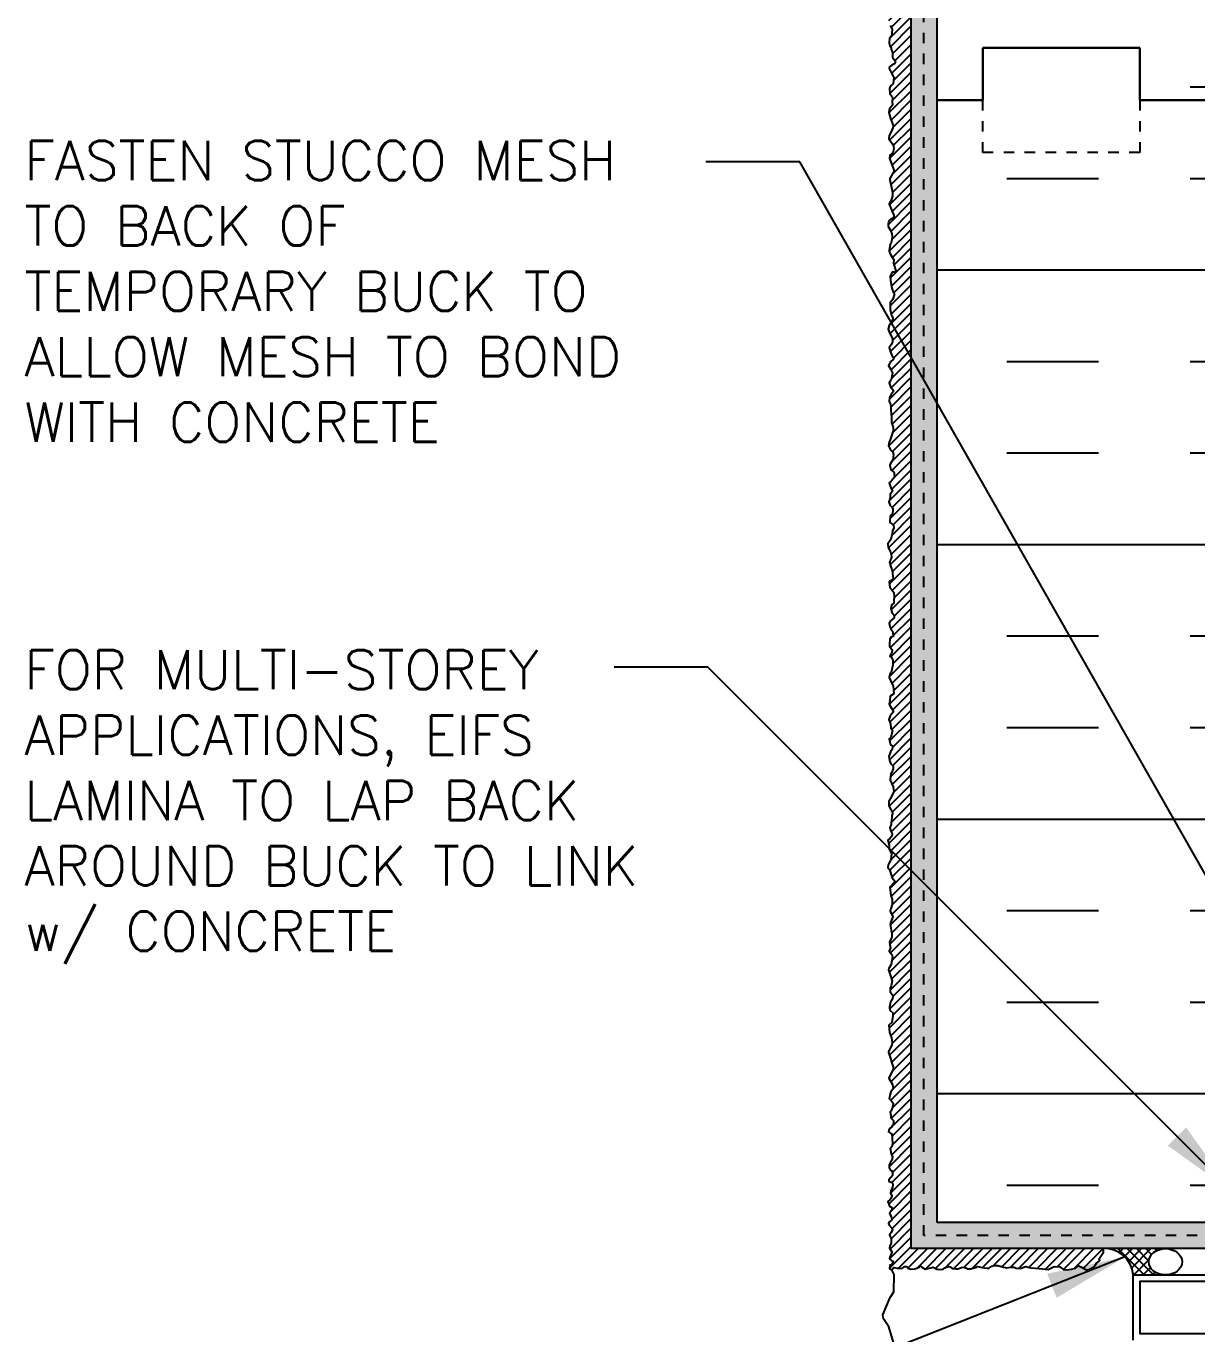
# Model space of a CAD drawing. Header units: inches. Extents: x 2794 to 3003, y 375 to 415.
# Drawn here: x 2793.93 to 2805.12, y 393.24 to 405.74 of the extents above; entities that cross this region are included whole.
import ezdxf

# ---------------------------------------------------------------- set-up
doc = ezdxf.new("R2010")
doc.units = ezdxf.units.IN
doc.header["$LTSCALE"] = 0.5
doc.header["$MEASUREMENT"] = 0
doc.linetypes.add('DASHED2', pattern=[0.375, 0.25, -0.125])
for name, color, linetype in [('HATCH', 12, 'CONTINUOUS'), ('LINE18', 9, 'CONTINUOUS'), ('line25', 2, 'CONTINUOUS'), ('LINE50', 5, 'CONTINUOUS'), ('LINE9', 9, 'CONTINUOUS'), ('TEXT', 4, 'CONTINUOUS')]:
    doc.layers.add(name, color=color, linetype=linetype)
doc.styles.add('DIM', font='romans.shx', dxfattribs={"width": 0.7})
doc.styles.get("Standard").update_dxf_attribs({"font": 'romans.shx'})
doc.dimstyles.new('ext_12', dxfattribs={"dimscale": 12, "dimtxt": 0.09375, "dimasz": 0.09375, "dimexe": 0.09375, "dimexo": 0.0625, "dimgap": 0.0625, "dimtad": 1, "dimdec": 1, "dimzin": 3, "dimdsep": 46, "dimlunit": 4, "dimtxsty": 'DIM', "dimcen": 0.09, "dimdle": 0.09375, "dimclrt": 4, "dimadec": 0, "dimazin": 0, "dimtfac": 1, "dimtdec": 1, "dimtmove": 2, "dimatfit": 3, "dimfxl": 1, "dimfrac": 2, "dimtolj": 1, "dimtzin": 0, "dimarcsym": 0})
pattern_1 = [(0, (-0.1923739032677076, -16.58965065482789), (0, 2.625), []), (0, (-0.1923739032677076, -15.71465065482789), (0, 2.625), [0.875, -0.875]), (0, (-0.1923739032677076, -14.83965065482789), (0, 2.625), [0.875, -0.875])]

msp = doc.modelspace()

# ---------------------------------------------------------------- hatches: boundary and pattern name
at = {"layer": 'HATCH'}
h = msp.add_hatch(dxfattribs=at)
h.set_pattern_fill('ANSI31', color=256, scale=0.5)
h.set_pattern_definition([(45, (0, 0), (-0.04419417382415922, 0.04419417382415922), [])])
h.paths.add_polyline_path([(2804.228225861403, 394.0543712065837), (2802.390659898564, 394.0543712065837), (2802.390659898564, 414.0341859822699), (2802.203159898564, 414.0341859822699), (2802.171846123371, 413.9939763975816), (2802.17749443653, 413.9356096516893), (2802.211384689183, 413.8988949606884), (2802.220798606731, 413.8744186360286), (2802.219857252346, 413.8292313397168), (2802.203853480406, 413.8009894580321), (2802.190673958468, 413.7727473723399), (2802.185025645308, 413.7633334797782), (2802.216091647957, 413.7350913940847), (2802.217033002341, 413.7181461834704), (2802.200088062866, 413.7002596856029), (2802.191615499702, 413.6748418696806), (2802.205736376025, 413.6371858914283), (2802.188761166717, 413.6017760277516), (2802.185936916712, 413.5292883410154), (2802.214178669356, 413.4737458648934), (2802.216061564977, 413.3739573797167), (2802.206647647428, 413.3475982765434), (2802.179347249169, 413.326887508905), (2802.180288603554, 413.2478097913682), (2802.208530356197, 413.2129780828846), (2802.21224607142, 413.1475508665719), (2802.139758794191, 413.0637663047581), (2802.138817439806, 413.0251690392525), (2802.193418236324, 412.9423259686989), (2802.220718634584, 412.8378304352379), (2802.19059398632, 412.7578116344561), (2802.184945673161, 412.726745482997), (2802.19247688194, 412.670261515617), (2802.242370719684, 412.6316640461044), (2802.21879351068, 412.5661911322734), (2802.193376008041, 412.5407733163514), (2802.181137840488, 412.5040588293579), (2802.209379593133, 412.3910908945978), (2802.230090323848, 412.3694386356998), (2802.234797282623, 412.3176617166037), (2802.183961903634, 412.2818885168609), (2802.150672190239, 412.2575613073026), (2802.201847636955, 412.1893047348875), (2802.232913639599, 412.1412933728246), (2802.223499722051, 412.0998716335394), (2802.210320200115, 412.0829266269334), (2802.198067895826, 412.0550805946299), (2802.199964741331, 412.0019661308824), (2802.212202908883, 411.9831381417554), (2802.213144263268, 411.9614860868652), (2802.175285104387, 411.925992838943), (2802.164191779908, 411.8899396873821), (2802.189609469399, 411.8485181521086), (2802.212202908883, 411.8165105093874), (2802.222558180815, 411.7863856451822), (2802.196199136941, 411.7449641099051), (2802.160051325718, 411.7252467470771), (2802.184900642116, 411.703950792181), (2802.202787122827, 411.6597049871345), (2802.206552727217, 411.6276973444186), (2802.206552727217, 411.5994552587216), (2802.171382093893, 411.517023778819), (2802.195256100903, 411.4742491616249), (2802.216907999145, 411.432827626338), (2802.229146166701, 411.4074098104319), (2802.228204812317, 411.375402371721), (2802.215025290377, 411.3452775075013), (2802.201845768443, 411.317035421819), (2802.190549142124, 411.2972661454417), (2802.184922129959, 411.2628212338033), (2802.23199190455, 411.2157511589826), (2802.23575750894, 411.1884505645493), (2802.223519341387, 411.1329080884398), (2802.20657421506, 411.0641859587288), (2802.202808610669, 411.0500650178743), (2802.175642819256, 411.009316015728), (2802.183980775574, 410.9342728133434), (2802.170801253637, 410.9135620457045), (2802.207515569445, 410.8674334621435), (2802.211281173833, 410.8231876570939), (2802.205632860675, 410.7554068146367), (2802.17264204077, 410.723515415911), (2802.187746379964, 410.6819776366421), (2802.200925901901, 410.6085486626539), (2802.224459014114, 410.5798061483461), (2802.210338137792, 410.5148495756579), (2802.199982679006, 410.4960215865239), (2802.190568761461, 410.4800178671766), (2802.184920448302, 410.4141198032306), (2802.204689637783, 410.3679912196707), (2802.222576118494, 410.3406906252353), (2802.228224618503, 410.301151868469), (2802.216927805336, 410.2559647761685), (2802.168023948826, 410.2249522599373), (2802.166400730192, 410.1603057960823), (2802.166400730193, 410.1297761196851), (2802.204742890263, 410.0958578122993), (2802.211269402233, 410.0550678819871), (2802.216979936711, 410.0118306864318), (2802.198216565147, 409.9767513137298), (2802.190058658747, 409.963698552348), (2802.180013106157, 409.9313293786165), (2802.203871444885, 409.85424782089), (2802.227563166633, 409.8310127509168), (2802.227563166633, 409.7877755553541), (2802.223484213433, 409.7706438825513), (2802.19219431987, 409.7421146477966), (2802.201457866159, 409.6735639953042), (2802.216957888315, 409.6433795611223), (2802.230010538553, 409.5976948963007), (2802.216142097665, 409.5821946656198), (2802.200642075522, 409.5650629928537), (2802.178615541394, 409.5397732931881), (2802.190611143014, 409.4695138384823), (2802.222668422795, 409.4092456794114), (2802.221852632154, 409.3994560063745), (2802.212063144477, 409.3782454221421), (2802.181878916151, 409.357348398174), (2802.189711886514, 409.2916543460108), (2802.209640063162, 409.2717263454969), (2802.225140085319, 409.2284891499365), (2802.203113551193, 409.1371198202935), (2802.185981947758, 409.1044879168498), (2802.182718785199, 409.070224571237), (2802.201481969915, 409.0278029947443), (2802.209640063163, 409.0106713219535), (2802.225967273858, 408.9491369628892), (2802.21291443677, 408.8577676332445), (2802.185177555018, 408.814530437685), (2802.189256508216, 408.7615035690874), (2802.208019692932, 408.728055842556), (2802.225151483218, 408.6391339821737), (2802.192911711201, 408.6117788588836), (2802.188440717576, 408.5469488294445), (2802.197414414615, 408.5143169259987), (2802.230046227057, 408.4849483149034), (2802.241467296014, 408.4278425348779), (2802.213730227412, 408.3992895428615), (2802.181926537761, 408.3727778426206), (2802.194979187997, 408.2911981860142), (2802.196610769277, 408.2275660252988), (2802.209663419514, 408.1753549797904), (2802.234953116199, 408.1435388994327), (2802.240663650678, 408.110906995988), (2802.22516344167, 408.088880588668), (2802.181069977788, 408.0720209768184), (2802.170505468804, 408.0015901704526), (2802.19742655992, 407.9844584976449), (2802.218637116552, 407.9689582670088), (2802.223531860392, 407.9501949480382), (2802.22924239487, 407.9245168194622), (2802.22679502295, 407.8772007124756), (2802.199058141196, 407.849463543546), (2802.177847584562, 407.8037788787251), (2802.204768675675, 407.7572783908395), (2802.225979232311, 407.722199222118), (2802.190900234801, 407.6536721228906), (2802.181110747121, 407.6365404500764), (2802.190900234799, 407.6039085466324), (2802.218637116551, 407.592487431429), (2802.222189344231, 407.5782783108972), (2802.20884688147, 407.5284660257901), (2802.189754539467, 407.506191271343), (2802.198241603154, 407.435465049975), (2802.214557415942, 407.3963067658495), (2802.222715322348, 407.3783592699484), (2802.21374162531, 407.3359378974753), (2802.184397804971, 407.2975648120451), (2802.170526582946, 407.2442101279328), (2802.162368676547, 407.1919990824201), (2802.199895045979, 407.1283669217062), (2802.212947696215, 407.0883928144875), (2802.211316114935, 407.0459714420126), (2802.173235900732, 407.0044288921464), (2802.19744767406, 406.9456282624184), (2802.231710880931, 406.912180535888), (2802.223552974533, 406.8599694903791), (2802.206421371096, 406.819995587165), (2802.176739971324, 406.7938755102865), (2802.175473271309, 406.7363715786812), (2802.190157502826, 406.6857921793451), (2802.221157733989, 406.6629497449302), (2802.230131431027, 406.6099230803403), (2802.222789315269, 406.5740278845485), (2802.206222232919, 406.5471064671482), (2802.214631408871, 406.4377897131701), (2802.199131199863, 406.4149474827618), (2802.186894340267, 406.4035263675589), (2802.183710903826, 406.3504685754409), (2802.19016310835, 406.2935306074813), (2802.207294711785, 406.2617145271229), (2802.221163339514, 406.2233720660786), (2802.18916257721, 406.1583038921635), (2802.208926293065, 406.1222132674039), (2802.211373664985, 406.0797916909307), (2802.211373664985, 406.0536863721937), (2802.210557874346, 406.0177911763847), (2802.204031549226, 405.9859750960244), (2802.194295574439, 405.9616351039775), (2802.19016310835, 405.9092901739356), (2802.208809768561, 405.8906433802943), (2802.211373664985, 405.8611580398531), (2802.200768386667, 405.8358683401845), (2802.174000787087, 405.8176175867392), (2802.183636035827, 405.7856969543943), (2802.191793942226, 405.7481703164366), (2802.212188708222, 405.7147225899058), (2802.208925545667, 405.6739328636819), (2802.207293964383, 405.6519062522779), (2802.186899198388, 405.6233532602615), (2802.182004454549, 405.581747710875), (2802.188530779667, 405.5531947188592), (2802.193176304508, 405.5478344634179), (2802.215490175197, 405.490842292636), (2802.215490175197, 405.4451576278129), (2802.243227056951, 405.4043676975058), (2802.237400126671, 405.390771471801), (2802.187753293444, 405.3521566519954), (2802.181092174068, 405.3350280919423), (2802.219569128415, 405.2713928184475), (2802.227945848751, 405.2570326041642), (2802.22303769784, 405.1948622655352), (2802.20406910624, 405.1743129312308), (2802.184593009129, 405.1634929880837), (2802.190200665363, 405.0984438322255), (2802.212227012637, 405.0658119287818), (2802.213858593917, 405.0535749904946), (2802.211411221998, 405.0217589101321), (2802.214663734062, 404.9852982075664), (2802.186111061668, 404.951850481035), (2802.180400527189, 404.91677110833), (2802.196716339984, 404.8596653283117), (2802.22037426854, 404.7935856983288), (2802.2195584779, 404.7707434679225), (2802.197532130618, 404.7266904492624), (2802.182032108469, 404.6973216341713), (2802.17958473655, 404.6638741116477), (2802.212216362142, 404.6214525351671), (2802.226084803019, 404.5937155702443), (2802.226900593658, 404.5692414896574), (2802.217112600787, 404.5296415308593), (2802.178548535398, 404.4998920278888), (2802.201612578639, 404.4358249359801), (2802.230432821385, 404.3583433674202), (2802.187796863462, 404.2815981075346), (2802.21612229149, 404.1516341162614), (2802.214532191091, 404.1198327243931), (2802.203401675143, 404.0737206653789), (2802.181923447206, 404.0406769818999), (2802.198631560813, 404.0005773008359), (2802.211351990289, 403.9687759090085), (2802.228842720985, 403.9353844883442), (2802.228842720985, 403.9178935596111), (2802.209762076743, 403.9004028348842), (2802.197041460395, 403.8940425157085), (2802.173190514955, 403.8745280113005), (2802.173190514954, 403.8256694415873), (2802.192271346048, 403.7954580785108), (2802.195451359995, 403.7843276729607), (2802.208171976342, 403.760476629058), (2802.21135199029, 403.7286752371883), (2802.209762076742, 403.6984638741077), (2802.198631560796, 403.661892191857), (2802.193861446447, 403.6507617863034), (2802.181152960199, 403.5869677705819), (2802.211481664768, 403.5341733433445), (2802.22787128362, 403.5045154506377), (2802.225529856109, 403.4748577619432), (2802.248943944357, 403.3913475892388), (2802.210701188917, 403.3905672633304), (2802.18873962319, 403.3437793451358), (2802.209140237244, 403.2383757622732), (2802.224749567124, 403.1938892292292), (2802.234891455431, 403.1840483504922), (2802.218501836564, 403.1309763963974), (2802.191966031824, 403.0974162621343), (2802.191185555987, 403.0318570534379), (2802.206014410031, 402.9748828577801), (2802.219282312401, 402.9538101821273), (2802.219282312401, 402.9413227235194), (2802.195868411001, 402.8983968422895), (2802.184161460308, 402.8804460822935), (2802.17479575027, 402.8445445622915), (2802.19199798331, 402.7965158596455), (2802.213850933034, 402.7567118940725), (2802.213850933034, 402.7254931455477), (2802.2013635065, 402.6958352528463), (2802.184193224946, 402.6708603356305), (2802.194339223971, 402.6255932726724), (2802.223840891593, 402.5665900265483), (2802.220094552875, 402.5553510884935), (2802.193338453513, 402.5295857858223), (2802.176388653431, 402.496816037014), (2802.199814886977, 402.4597459662166), (2802.216204692698, 402.426966361866), (2802.207353574052, 402.3753353076852), (2802.175867705243, 402.3149880118498), (2802.223228788376, 402.2599462204658), (2802.222448312539, 402.2451171721121), (2802.201375838654, 402.2209227848108), (2802.186546984609, 402.1912648921103), (2802.183425081263, 402.1538025162834), (2802.195132031961, 402.1296079249756), (2802.198253935307, 402.0999502362864), (2802.198253935308, 402.0718534034027), (2802.204497741999, 402.0011375155129), (2802.206058693673, 401.9543093927133), (2802.221667836703, 401.9035790283652), (2802.220887360866, 401.8747016655806), (2802.191229839627, 401.7880695772179), (2802.181864316442, 401.7638751899219), (2802.177181461422, 401.7295345257422), (2802.195132031962, 401.6912916200026), (2802.219326409193, 401.6702189443481), (2802.223228788375, 401.6468048829543), (2802.219326409193, 401.5968548445141), (2802.187903433848, 401.550592764018), (2802.200595362817, 401.5016377431178), (2802.224901252128, 401.4798904266902), (2802.234127983019, 401.4308431085954), (2802.205250750766, 401.3965024444164), (2802.198226655092, 401.389478287199), (2802.181836849372, 401.3746492388472), (2802.198226655088, 401.3270407901524), (2802.21383598497, 401.3051875845812), (2802.213055509132, 401.2927001259721), (2802.191982848396, 401.2653838230183), (2802.191982848396, 401.2349454003999), (2802.188861131901, 401.2208970859659), (2802.181056373536, 401.1935807830138), (2802.191982848396, 401.1592401188359), (2802.210714081621, 401.1405088289208), (2802.219299128975, 401.1256799845719), (2802.214616460806, 401.0726080304784), (2802.191290218142, 401.0594870567301), (2802.190341006763, 400.9987380334337), (2802.225542935666, 400.9711473017805), (2802.227103700489, 400.944611324734), (2802.215396749791, 400.9165144918612), (2802.210714081617, 400.8899785148013), (2802.205250750767, 400.862662211874), (2802.198212641279, 400.834868125042), (2802.161144231046, 400.7782354607114), (2802.194310262094, 400.715456432336), (2802.203675785282, 400.6897009852034), (2802.205236736957, 400.6647260679879), (2802.19196883459, 400.631165933725), (2802.1838795922, 400.6140881813742), (2802.209919591975, 400.546094905197), (2802.211560736326, 400.5385923061424), (2802.222377309231, 400.4582210276095), (2802.183503952841, 400.434298948362), (2802.188817408811, 400.3793938303898), (2802.226279688414, 400.327102406209), (2802.230182067597, 400.290420356294), (2802.227840640083, 400.2482752090003), (2802.226669967896, 400.2301299097437), (2802.195283133273, 400.1893256818936), (2802.208328931024, 400.1382290592408), (2802.230962356582, 400.1085713705456), (2802.229445880386, 400.0858217120132), (2802.196621980326, 400.0562799463667), (2802.181073619761, 400.0300419093891), (2802.202085311182, 399.9712089178394), (2802.214659612324, 399.9607301985242), (2802.223116677889, 399.9113002887542), (2802.190916554465, 399.8957965608307), (2802.1831829788, 399.8197471572597), (2802.209848775519, 399.7833035830089), (2802.212970492014, 399.7715964503084), (2802.205946396335, 399.7458410031756), (2802.187995825796, 399.7193052301367), (2802.201263541316, 399.7122808689139), (2802.217653347033, 399.6802817944802), (2802.21843382287, 399.6350145275186), (2802.209848775515, 399.5928693802059), (2802.202044017153, 399.5616506316906), (2802.191898018128, 399.5577481861216), (2802.181752019103, 399.5163833647275), (2802.208287823843, 399.4578483132541), (2802.220775250379, 399.4344342518534), (2802.227799346058, 399.3587287662816), (2802.194239445637, 399.3368757647185), (2802.187963874307, 399.2918881910068), (2802.184061495125, 399.2614499724323), (2802.205133969008, 399.2232070666972), (2802.2230847264, 399.1857446908666), (2802.193427018312, 399.149062640949), (2802.178598351119, 399.113941446856), (2802.197329397495, 399.0725766254616), (2802.198109873332, 399.0319923339832), (2802.216060630722, 399.0077979466813), (2802.198890349169, 398.9406776781549), (2802.181720067615, 398.9297510753699), (2802.19654892166, 398.8696549640596), (2802.199670825005, 398.8696549640596), (2802.216060630722, 398.8579480353662), (2802.210597299866, 398.8251682270115), (2802.195385220724, 398.805152368521), (2802.176058096918, 398.7536195022302), (2802.198193769347, 398.6903742195823), (2802.220827194905, 398.6685212180196), (2802.222388146578, 398.6435460967962), (2802.209900720043, 398.6060837209706), (2802.196656299757, 398.5918930338725), (2802.191169673668, 398.5342806809664), (2802.209900720045, 398.4968181011324), (2802.220046719068, 398.4687212682655), (2802.227806259538, 398.4261750436457), (2802.209855502147, 398.3832491624206), (2802.191124455771, 398.3551523295504), (2802.180978456747, 398.3325187980713), (2802.180978456747, 398.2864712052001), (2802.199709503122, 398.2536913968482), (2802.21375788133, 398.2224728523281), (2802.215318833003, 398.2107657196277), (2802.205536229754, 398.185610902898), (2802.20303431191, 398.1143071894105), (2802.185404700058, 398.070910960465), (2802.212977405493, 398.0218923726577), (2802.209075026311, 397.9969174554396), (2802.191124455768, 397.9781861655212), (2802.170051981886, 397.9586745497003), (2802.1833182026, 397.9123031980811), (2802.1833182026, 397.8748408222526), (2802.203610387501, 397.8397196281579), (2802.206732103995, 397.8295735552898), (2802.199708008317, 397.7718190337255), (2802.183318202593, 397.7421611410226), (2802.172391727738, 397.7234298511084), (2802.171611251902, 397.6968940780689), (2802.185658135303, 397.679295637764), (2802.211413464208, 397.6012487664534), (2802.239510220622, 397.5637863906285), (2802.188780038649, 397.5114949664494), (2802.198926037673, 397.4311067094004), (2802.210632988371, 397.3928638036597), (2802.212193940044, 397.3460356808705), (2802.198145561838, 397.3077927751335), (2802.191901941995, 397.2820373279991), (2802.218414950938, 397.2262402514262), (2802.205147235417, 397.1958018288087), (2802.192659808884, 397.15521753733), (2802.203586283746, 397.0998044016339), (2802.209829903586, 397.0685856529794), (2802.209189774621, 397.0378596761446), (2802.183941346664, 396.9772631229633), (2802.196555835138, 396.9309351427088), (2802.183287932768, 396.8989360682766), (2802.208262785838, 396.8661562599218), (2802.214506405679, 396.8419618726206), (2802.202799454981, 396.7709391585244), (2802.173540928695, 396.7265793991289), (2802.212164978168, 396.6140650899943), (2802.202018979145, 396.5672369672077), (2802.192653455956, 396.5453839656453), (2802.192653455956, 396.509482445643), (2802.221508826663, 396.4708600873034), (2802.207460448456, 396.4294952659088), (2802.194973021922, 396.4099836500861), (2802.184827022897, 396.3647163831218), (2802.189509877916, 396.3350586944273), (2802.21760644748, 396.3085227173802), (2802.219167399153, 396.2827672702471), (2802.209776277403, 396.2168463575431), (2802.178557617642, 396.1926519702412), (2802.187142851846, 396.1208489302367), (2802.204312946548, 396.0708988917959), (2802.212117518063, 396.0264121547485), (2802.208995801568, 395.9990958517938), (2802.175568316968, 395.9371320219887), (2802.19732846324, 395.8770734844086), (2802.208254938103, 395.8286843017901), (2802.219961888801, 395.7920024558813), (2802.2199618888, 395.7662470087495), (2802.19342608406, 395.7139555845705), (2802.180158181688, 395.6835173659608), (2802.215279220631, 395.6242017845661), (2802.219961888801, 395.5812759033414), (2802.192431459488, 395.5445684016294), (2802.191084843399, 395.5149361647287), (2802.184080740759, 395.4886753928201), (2802.203592262969, 395.4707244288135), (2802.221543020361, 395.4441886557721), (2802.221543020361, 395.4348229088102), (2802.212177310322, 395.3965800030671), (2802.201250835461, 395.371605085853), (2802.193446263946, 395.3622393388918), (2802.198129118965, 395.3278988787139), (2802.199999899085, 395.3063851281464), (2802.22388444787, 395.2787293701953), (2802.224664736857, 395.2654613816727), (2802.220762544524, 395.2404864644533), (2802.204372738807, 395.2170724030609), (2802.184601005259, 395.2022433225545), (2802.176276169243, 395.17102481019), (2802.209426196036, 395.1475432509528), (2802.215299213668, 395.0598986485787), (2802.209836069663, 395.0294604299713), (2802.189912829243, 395.0050091137806), (2802.213738261996, 394.9295605570962), (2802.21057052496, 394.9084416602723), (2802.183300264922, 394.8554161313547), (2802.181147499166, 394.8145138427839), (2802.20827511799, 394.7968808758676), (2802.215299213668, 394.7804911756974), (2802.215267427237, 394.7544566359102), (2802.172819720865, 394.7031657525654), (2802.208578336132, 394.6865635812935), (2802.216836808991, 394.6700466007166), (2802.214495381481, 394.634925406625), (2802.206690809966, 394.6208770921928), (2802.202007954946, 394.6161941167084), (2802.194983859269, 394.5834145123605), (2802.205129858292, 394.5678051380987), (2802.207471285802, 394.561561510797), (2802.206690809965, 394.5412693650572), (2802.192642431758, 394.5233184010489), (2802.171569957872, 394.5038067852257), (2802.184837860243, 394.4601005780933), (2802.211373664985, 394.4468325895696), (2802.211529770288, 394.4466764751638), (2802.203568906618, 394.4148333111289), (2802.184562305044, 394.3926590432895), (2802.203568906618, 394.3609810311276), (2802.205910334128, 394.3477130426044), (2802.208251761639, 394.3313233424324), (2802.184837860244, 394.3094701368628), (2802.17357767473, 394.2892021645246), (2802.207471285805, 394.250935085381), (2802.21449538148, 394.2415695424281), (2802.211373664984, 394.2259601681658), (2802.202007954942, 394.2095702639865), (2802.190301004248, 394.1908389740722), (2802.18561833608, 394.1869367325101), (2802.202007954946, 394.1471327669392), (2802.202009636604, 394.1053050541767), (2802.180581703626, 394.0662306251471), (2802.209814208119, 394.0233559413033), (2802.209814208119, 394.0186731698271), (2802.193163485815, 393.9853713353371), (2802.183024404215, 393.9590087545112), (2802.218775022191, 393.9296419746782), (2802.21605782796, 393.9187732969522), (2802.205131353099, 393.9000420070353), (2802.189522210069, 393.8961395614665), (2802.185619830886, 393.8633599571185), (2802.209033732282, 393.8524333543335), (2802.220740682978, 393.8672624026874), (2802.232447633677, 393.875847415727), (2802.258202962583, 393.8672624026874), (2802.284738767324, 393.8680427285958), (2802.304250289536, 393.8649210169486), (2802.333907810772, 393.883652102858), (2802.351078092327, 393.8844326327732), (2802.364345994697, 393.8664818727719), (2802.402194728479, 393.8513424077161), (2802.48489357132, 393.8825496562916), (2802.527225901801, 393.8577697635128), (2802.582638751942, 393.8710377520362), (2802.602930936843, 393.8772813793373), (2802.651149392344, 393.8504933054917), (2802.698147494098, 393.8585500894213), (2802.713287657475, 393.8714194387219), (2802.754340820076, 393.8827446807297), (2802.766047770774, 393.8819641508146), (2802.786339768823, 393.8632330649052), (2802.838683499433, 393.8587781936835), (2802.855800997173, 393.8694766922063), (2802.876093182073, 393.873379137775), (2802.897946131794, 393.8772813793374), (2802.915896702334, 393.871818077945), (2802.945073210716, 393.8547983700655), (2803.034407414093, 393.8814655294948), (2803.071560991683, 393.8757003268425), (2803.094974893073, 393.8725784111896), (2803.13134268418, 393.8637618143003), (2803.16521659726, 393.8866269296284), (2803.185508595308, 393.8936510868441), (2803.211263924213, 393.8944316167593), (2803.222190399075, 393.893651086844), (2803.277603436068, 393.8764808567586), (2803.306480481468, 393.8725784111895), (2803.342381809397, 393.8780417125819), (2803.379301847947, 393.8787649165937), (2803.398033081174, 393.8670579879004), (2803.440178028946, 393.8654969280701), (2803.470685284085, 393.8790560020389), (2803.490908210919, 393.8826673621627), (2803.52212668383, 393.8748626750315), (2803.540857917055, 393.8725212892927), (2803.579100485643, 393.8670579879005), (2803.650662290809, 393.8623062621337), (2803.70373371344, 393.8552819009109), (2803.753683419578, 393.8802570221345), (2803.770853701131, 393.8833789377883), (2803.815340076413, 393.8794764922193), (2803.848899976833, 393.8537210450875), (2803.894238028244, 393.8512023856192), (2803.96362824315, 393.8685498894345), (2803.995221165085, 393.8888322428491), (2804.028000589671, 393.8740031944952), (2804.059999538416, 393.8552721085856), (2804.086535343158, 393.8513696630168), (2804.144473056522, 393.8807843360076), (2804.164646082388, 393.91536801589), (2804.196640546716, 393.940343137113), (2804.186096929165, 393.9551719814598), (2804.212970373319, 393.9910735014602), (2804.233964662055, 394.0231479486944)])
h = msp.add_hatch(dxfattribs=at)
h.set_pattern_fill('AR-SAND', color=256, scale=0.05)
h.set_pattern_definition([(37.50000000000001, (0, 0), (-0.003149667905480408, 0.09634118845065794), [0, -0.07600000000000001, 0, -0.085, 0, -0.08125]), (7.499999999999999, (0, 0), (0.08848883526338636, 0.141107303261487), [0, -0.041, 0, -0.0685, 0, -0.02625]), (327.5, (-0.0615, 0), (0.1557070930875748, 0.0002829526768482471), [0, -0.025, 0, -0.09000000000000001, 0, -0.1175]), (317.5, (-0.0615, 0), (0.1503063302286147, 0.04388377824671247), [0, -0.0125, 0, -0.059, 0, -0.0675])])
h.paths.add_polyline_path([(2802.515659898564, 414.0341859822698), (2802.390659898564, 414.0341859822698), (2802.390659898564, 394.0543712065837), (2805.390659898564, 394.0543712065837, 0.4142135623730899), (2805.515659898564, 394.1793712065837), (2805.515659898564, 394.3043712065829), (2805.390659898564, 394.3043712065829), (2805.390659898564, 394.2418712065828, -0.4142135623733136), (2805.328159898564, 394.1793712065828), (2802.515659898567, 394.1793712065839)])
h.paths.add_polyline_path([(2802.640659898565, 405.0341859822698), (2802.640659898564, 414.0341859822698), (2802.515659898564, 414.0341859822698), (2802.515659898567, 394.1793712065839), (2805.328159898564, 394.1793712065828, 0.4142135623732136), (2805.390659898564, 394.2418712065828), (2805.390659898564, 394.3043712065829), (2805.265660265259, 394.3043712065829), (2802.640659898564, 394.3043712065828)], flags=17)
h = msp.add_hatch(dxfattribs=at)
h.set_pattern_fill('INSUL', color=256, scale=7, style=0)
h.set_pattern_definition(pattern_1)
h.paths.add_polyline_path([(2802.640659898565, 405.0341859822698), (2803.078159898565, 405.0341859822698), (2803.078159898565, 405.5341859822698), (2804.578159898565, 405.5341859822698), (2804.578159898565, 405.0341859822698), (2805.265659898565, 405.0341859822698), (2805.265659898564, 410.9453358356125, -0.2680051976128208), (2805.275663518962, 410.9280132378018), (2805.275663518977, 411.1140832961784), (2805.275663401618, 411.1141518113168, 0.2670874519659021), (2805.265659898564, 411.1314058939977), (2805.265659898564, 414.0341859822698), (2802.640659898564, 414.0341859822698)])
h.paths.add_polyline_path([(2811.265659898565, 405.0341859822698), (2811.515659898565, 405.0341859822698), (2811.953159898565, 405.0341859822698), (2811.953159898565, 405.5341859822698), (2813.453159898565, 405.5341859822698), (2813.453159898565, 405.0341859822698), (2813.890659898565, 405.0341859822698), (2813.890659898564, 414.0341859822698), (2811.265659898564, 414.0341859822698), (2811.265659898564, 411.0967606983635, -0.2680051978050693), (2811.255656278151, 411.1140832961797), (2811.255656278165, 410.9280132378029), (2811.255656306973, 410.9279792917604, 0.2675504455788092), (2811.265659898564, 410.910690639995)])
h = msp.add_hatch(dxfattribs=at)
h.set_pattern_fill('INSUL', color=256, scale=7, style=0)
h.set_pattern_definition(pattern_1)
edge = h.paths.add_edge_path()
edge.add_arc((2805.255663518977, 398.9542886683591), 0.02000000000041284, 5.536719527299283e-09, 60.011975508218086, ccw=False)
edge.add_line((2805.275663518978, 398.9542886683611), (2805.275663518963, 399.1403587267378))
edge.add_line((2805.275663518963, 399.1403587267378), (2805.27566340373, 399.140426618725))
edge.add_arc((2805.255663518963, 399.1403587267363), 0.01999999999993334, 0.1944965941205106, 60.01197546078606)
edge.add_line((2805.265659898564, 399.1576813245458), (2805.265659898565, 405.0341859822698))
edge.add_line((2805.265659898565, 405.0341859822698), (2804.578159898565, 405.0341859822698))
edge.add_line((2804.578159898565, 405.0341859822698), (2804.578159898565, 404.5341859822698))
edge.add_line((2804.578159898565, 404.5341859822698), (2803.078159898565, 404.5341859822698))
edge.add_line((2803.078159898565, 404.5341859822698), (2803.078159898565, 405.0341859822698))
edge.add_line((2803.078159898565, 405.0341859822698), (2802.640659898565, 405.0341859822698))
edge.add_line((2802.640659898565, 405.0341859822698), (2802.640659898564, 394.3043712065828))
edge.add_line((2802.640659898564, 394.3043712065828), (2805.265660265259, 394.3043712065829))
edge.add_line((2805.265660265259, 394.3043712065829), (2805.265659898564, 398.9716112661773))
edge = h.paths.add_edge_path()
edge.add_line((2813.890659898565, 405.0341859822698), (2813.453159898565, 405.0341859822698))
edge.add_line((2813.453159898565, 405.0341859822698), (2813.453159898565, 404.5341859822698))
edge.add_line((2813.453159898565, 404.5341859822698), (2811.953159898565, 404.5341859822698))
edge.add_line((2811.953159898565, 404.5341859822698), (2811.953159898565, 405.0341859822698))
edge.add_line((2811.953159898565, 405.0341859822698), (2811.515659898565, 405.0341859822698))
edge.add_line((2811.515659898565, 405.0341859822698), (2811.265659898565, 405.0341859822698))
edge.add_line((2811.265659898565, 405.0341859822698), (2811.265659898564, 399.1230361289271))
edge.add_arc((2811.275656278165, 399.1403587267356), 0.01999999999908912, 179.9999999934862, 240.01197545940238, ccw=False)
edge.add_line((2811.255656278166, 399.1403587267379), (2811.255656278151, 398.9542886683613))
edge.add_line((2811.255656278151, 398.9542886683613), (2811.255656463283, 398.9542026147913))
edge.add_arc((2811.275656278151, 398.954288668359), 0.01999999999951253, 180.2465260729318, 240.0119755067531)
edge.add_line((2811.265659898564, 398.9369660705419), (2811.265659898564, 394.3043712065826))
edge.add_line((2811.265659898564, 394.3043712065826), (2813.890659898565, 394.3043712065825))
edge.add_line((2813.890659898565, 394.3043712065825), (2813.890659898565, 405.0341859822698))
h = msp.add_hatch(dxfattribs=at)
h.set_pattern_fill('ANSI37', color=256, scale=0.5)
h.set_pattern_definition([(45, (85.12762333892897, -147.0838724820486), (-0.04419417382415922, 0.04419417382415922), []), (135, (85.12762333892897, -147.0838724820486), (-0.04419417382415922, -0.04419417382415922), [])])
edge = h.paths.add_edge_path()
edge.add_ellipse((2804.824097084604, 393.9285463713321), major_axis=(0.1591748401361159, 0), ratio=0.7904819325918538, start_angle=-270, end_angle=-99.28813868702753, ccw=False)
edge.add_line((2804.824097084606, 394.0543712065829), (2804.259935517042, 394.0543712065831))
edge.add_arc((2804.244080689218, 393.7823999764638), 0.2724329744688692, 4.625825487410509, 86.66366272043291, ccw=False)
edge.add_line((2804.515626248241, 393.8043712065829), (2804.798406341843, 393.8043712065829))
h.paths.add_polyline_path([(2804.948768491041, 394.0067748139863), (2804.947751635273, 394.0077552404958), (2804.951732244513, 394.0037257807711)])

# ---------------------------------------------------------------- linework, layer by layer
msp.add_lwpolyline([(2802.228525244632, 393.1480714605922), (2802.179719626009, 393.3075039579289), (2802.127660374219, 393.3823397618805), (2802.121152921032, 393.4213844474335), (2802.192734532382, 393.587324455019), (2802.228525244632, 393.6426377282243), (2802.229608418782, 393.8059016115056), (2802.209286323065, 393.8527533079264)], dxfattribs=at)
at = {"layer": 'LINE18'}
msp.add_lwpolyline([(2804.515626248241, 393.179371206581), (2804.515626248241, 393.8043712065829), (2805.580626248241, 393.8043712065828)], dxfattribs=at)
msp.add_lwpolyline([(2805.515626248241, 393.244371206581), (2805.515626248241, 393.7393712065827), (2804.580626248241, 393.7393712065827), (2804.580626248241, 393.244371206581)], close=True, dxfattribs=at)
at = {"layer": 'line25', "color": 12}
msp.add_arc((2804.244080689218, 393.7823999764638), 0.2724329744688597, 4.625825487411852, 93.33633727880536, dxfattribs=at)
msp.add_ellipse((2804.824097084604, 393.9285463713321), major_axis=(0.1591748401361158, 0), ratio=0.7904819325918538, start_param=-7.853981633974483, end_param=-1.570796326794897, dxfattribs=at)
at = {"layer": 'LINE50', "linetype": 'DASHED2', "ltscale": 0.5}
for p, q in [((2802.515659898567, 394.1793712065839), (2802.515659898564, 414.0341859822698)), ((2805.328159898564, 394.1793712065828), (2802.515659898567, 394.1793712065839))]:
    msp.add_line(p, q, dxfattribs=at)
at = {"layer": 'LINE50'}
for p, q in [((2802.640659898565, 405.0341859822698), (2802.640659898564, 414.0341859822698)), ((2803.078159898565, 405.0341859822698), (2803.078159898565, 405.5341859822698)), ((2803.078159898565, 405.5341859822698), (2804.578159898565, 405.5341859822698)), ((2804.578159898565, 405.5341859822698), (2803.078159898565, 405.5341859822698)), ((2803.078159898565, 405.5341859822698), (2803.078159898565, 405.0341859822698)), ((2804.578159898565, 405.5341859822698), (2804.578159898565, 405.0341859822698)), ((2804.578159898565, 405.0341859822698), (2804.578159898565, 405.5341859822698)), ((2802.640659898564, 394.3043712065827), (2802.640659898565, 405.0341859822698)), ((2802.640659898565, 405.0341859822698), (2803.078159898565, 405.0341859822698)), ((2803.078159898565, 405.0341859822698), (2802.640659898565, 405.0341859822698)), ((2804.578159898565, 405.0341859822698), (2805.265659898565, 405.0341859822698)), ((2805.265659898565, 405.0341859822698), (2804.578159898565, 405.0341859822698)), ((2805.265660265259, 394.3043712065829), (2802.640659898565, 394.3043712065828))]:
    msp.add_line(p, q, dxfattribs=at)
at = {"layer": 'LINE9'}
for p in [(2802.390659898564, 414.0341859822698), (2805.390659898564, 394.0543712065837)]:
    msp.add_line(p, (2802.390659898564, 394.0543712065837), dxfattribs=at)
msp.add_lwpolyline([(2802.191793942226, 405.7481703164361), (2802.212188708222, 405.7147225899051), (2802.208925545662, 405.6739328636052), (2802.207293964383, 405.6519062522779), (2802.186899198388, 405.6233532602618), (2802.182004454549, 405.5817477108749), (2802.188530779667, 405.5531947188588), (2802.199136057985, 405.5409577805682), (2802.200767639265, 405.5319841346253), (2802.203215011184, 405.5221944615887), (2802.215490175197, 405.4908422926344), (2802.215490175197, 405.4451576278128), (2802.24322705695, 405.404367697506), (2802.233437569273, 405.3815254670986), (2802.209779640718, 405.3692885288079), (2802.187753293444, 405.3521566519956), (2802.182042758965, 405.3374724484509), (2802.198358571761, 405.3064719871739), (2802.219569128396, 405.2713928184759), (2802.230990197353, 405.2518136764094), (2802.225279662875, 405.2232606843934), (2802.222832290955, 405.1922604271232), (2802.213858593917, 405.1849182233475), (2802.20406910624, 405.1743129312307), (2802.196726990482, 405.1702340198027), (2802.186121712164, 405.1457599392146), (2802.190200665363, 405.0984438322258), (2802.212227012638, 405.0658119287818), (2802.213858593917, 405.0535749904911), (2802.211411221998, 405.0217589101341), (2802.214663734061, 404.9852982075663), (2802.186111061668, 404.9518504810353), (2802.180400527189, 404.9167711083305), (2802.196716339985, 404.8596653283051), (2802.22037426854, 404.7935856983301), (2802.2195584779, 404.7707434679227), (2802.197532130625, 404.7266904492749), (2802.182032108469, 404.6973216341719), (2802.17958473655, 404.6638741116477), (2802.212216362142, 404.6214525351671), (2802.226084803018, 404.5937155702447), (2802.226900593658, 404.5692414896566), (2802.217112600787, 404.5296415308593), (2802.188559928394, 404.5076151235388), (2802.186928347114, 404.4766146622619), (2802.201612578631, 404.4358249359619), (2802.230432821385, 404.3583433674199), (2802.190681245649, 404.286790031707), (2802.189091145249, 404.2756596261555), (2802.21612229149, 404.1516341162621), (2802.21453219109, 404.1198327243927), (2802.203401675144, 404.0737206653807), (2802.182730930501, 404.0419192735113), (2802.182730930501, 404.0387390119203), (2802.198631560796, 404.0005773008757), (2802.211351990291, 403.9687759090063), (2802.228842720985, 403.9353844883448), (2802.228842720985, 403.9178935596112), (2802.209762076742, 403.9004028348844), (2802.197041460396, 403.8940425157091), (2802.179550729702, 403.8797318485666), (2802.173190514955, 403.8495206894961), (2802.173190514955, 403.8256694415873), (2802.192271346048, 403.79545807851), (2802.195451359997, 403.7843276729584), (2802.208171976343, 403.7604766290564), (2802.211351990291, 403.728675237187), (2802.209762076742, 403.6984638741097), (2802.198631560796, 403.6618921918572), (2802.193861446447, 403.6507617863056), (2802.183384908339, 403.5981716962101), (2802.190409004017, 403.5708553932545), (2802.211481664754, 403.5341733433376), (2802.22787128362, 403.5045154506366), (2802.22552985611, 403.4748577619425), (2802.248943944357, 403.3913475892388), (2802.210701188917, 403.3905672633305), (2802.192750431527, 403.3523241535832), (2802.195091859036, 403.310959332189), (2802.209140237244, 403.2383757622702), (2802.224749567124, 403.1938892292289), (2802.234891455431, 403.1840483504922), (2802.218501836565, 403.1309763963978), (2802.191966031824, 403.0974162621347), (2802.191185555987, 403.0318570534388), (2802.206014410031, 402.9748828577823), (2802.219282312401, 402.9538101821275), (2802.219282312401, 402.9413227235191), (2802.195868411006, 402.8983968422946), (2802.184161460309, 402.8804460822937), (2802.17479575027, 402.8445445622918), (2802.191997983312, 402.7965158596435), (2802.213850933034, 402.7567118940727), (2802.213850933034, 402.7254931455483), (2802.2013635065, 402.6958352528474), (2802.184193224946, 402.6708603356304), (2802.194339223971, 402.625593272674), (2802.216192360544, 402.5818870655411), (2802.226338359568, 402.57408237841), (2802.220094552876, 402.5553510884939), (2802.19902207899, 402.5350589427544), (2802.188095604129, 402.5194495684922), (2802.176388653431, 402.4968160370139), (2802.19981488698, 402.459745966214), (2802.216204692697, 402.4269663618659), (2802.206838982659, 402.3723335519481), (2802.193571267138, 402.3489194905547), (2802.1842055571, 402.3309687305539), (2802.194351742975, 402.2935063547285), (2802.223228788376, 402.2599462204654), (2802.222448312539, 402.2451171721115), (2802.201375838653, 402.2209227848098), (2802.186546984609, 402.1912648921088), (2802.183425081263, 402.1538025162835), (2802.195132031961, 402.1296079249751), (2802.198253935307, 402.0999502362808), (2802.198253935307, 402.0718534034102), (2802.204497742, 402.0011375155021), (2802.206058693673, 401.9543093927155), (2802.221667836703, 401.9035790283666), (2802.220887360866, 401.8747016655807), (2802.191229839629, 401.7880695772233), (2802.181864316441, 401.7638751899216), (2802.177181461422, 401.7295345257432), (2802.195132031961, 401.6912916200029), (2802.219326409193, 401.6702189443481), (2802.223228788376, 401.6468048829548), (2802.219326409193, 401.5968548445143), (2802.191229839629, 401.55549002312), (2802.189668887956, 401.5437830944267), (2802.200595362817, 401.5016377431173), (2802.230253070905, 401.4751019700769), (2802.229472595068, 401.4555901502457), (2802.234127983018, 401.4308431085948), (2802.205250750767, 401.3965024444165), (2802.198226655089, 401.3894782872005), (2802.181836849372, 401.3746492388466), (2802.198226655089, 401.3270407901516), (2802.213835984969, 401.3051875845817), (2802.213055509133, 401.2927001259733), (2802.191982848396, 401.2653838230177), (2802.191982848396, 401.2349454004016), (2802.188861131901, 401.2208970859697), (2802.181056373535, 401.1935807830141), (2802.191982848396, 401.1592401188359), (2802.210714081623, 401.1405088289198), (2802.219299128974, 401.1256799845727), (2802.214616460806, 401.0726080304784), (2802.202129034272, 401.0655838732624), (2802.191202559411, 401.0538769445691), (2802.190422083574, 401.0039269061286), (2802.196665703416, 400.9937808332588), (2802.225542935667, 400.9711473017806), (2802.227103700489, 400.9446113247334), (2802.215396749792, 400.9165144918628), (2802.210714081623, 400.8899785148157), (2802.205250750767, 400.8626622118601), (2802.198212641278, 400.8348681250412), (2802.170115884863, 400.7919422438166), (2802.172457312373, 400.75682125373), (2802.194310262095, 400.7154564323357), (2802.203675785283, 400.6897009852037), (2802.205236736956, 400.6647260679869), (2802.191968834586, 400.6311659337237), (2802.184944738907, 400.6163368853698), (2802.195871213768, 400.5827767511067), (2802.209919591975, 400.5460949051965), (2802.215382735981, 400.5211197839728), (2802.215382735981, 400.5101933851947), (2802.222377309231, 400.4582210276092), (2802.191939312158, 400.4394899416999), (2802.184134553792, 400.4277828089998), (2802.188817408811, 400.3793938303896), (2802.226279688414, 400.3271024062104), (2802.230182067597, 400.2904203562935), (2802.227840640087, 400.2482752089909), (2802.226279688414, 400.2240806176824), (2802.213011786043, 400.212373688989), (2802.205207214528, 400.2022274121125), (2802.198963407835, 400.174911109157), (2802.208328931024, 400.1382290592401), (2802.230962356582, 400.1085713705459), (2802.22940159176, 400.0851573091525), (2802.212231310206, 400.0703284648054), (2802.196621980326, 400.0562799463667), (2802.184134553792, 400.035207270712), (2802.190378360484, 400.0039885221875), (2802.202085311182, 399.9712089178395), (2802.216133689389, 399.9595017851394), (2802.218475116899, 399.9384293134915), (2802.223116677889, 399.911300288754), (2802.202044017153, 399.9011542158842), (2802.189556590618, 399.8824231299749), (2802.18487392245, 399.8363753330966), (2802.186434874123, 399.8153028614487), (2802.209848775518, 399.7833035830091), (2802.212970492014, 399.7715964503089), (2802.205946396336, 399.745841003177), (2802.187995825796, 399.7193052301366), (2802.201263541316, 399.7122808689138), (2802.217653347033, 399.6802817944809), (2802.21843382287, 399.6350145275178), (2802.209848775518, 399.5928693802151), (2802.202044017153, 399.5616506316907), (2802.191898018128, 399.5577481861217), (2802.181752019103, 399.5163833647275), (2802.208287823845, 399.4578483132474), (2802.22077525038, 399.4344342518541), (2802.227799346058, 399.3587287662816), (2802.194239445638, 399.3368757647185), (2802.187963874308, 399.2918881910416), (2802.184061495125, 399.2614499724323), (2802.20513396901, 399.2232070666919), (2802.2230847264, 399.1857446908666), (2802.193427018313, 399.1490626409496), (2802.178598351119, 399.1139414468562), (2802.197329397496, 399.0725766254619), (2802.198109873332, 399.0319923339828), (2802.216060630722, 399.0077979466811), (2802.198890349169, 398.9406776781548), (2802.181720067615, 398.9297510753699), (2802.196548921659, 398.8696549640596), (2802.199670825005, 398.8696549640596), (2802.216060630722, 398.8579480353663), (2802.210597299866, 398.8251682270115), (2802.195768445823, 398.8056566111871), (2802.187963874308, 398.7853644654475), (2802.178682247134, 398.7606164037627), (2802.187267294485, 398.7215929681071), (2802.198193769346, 398.6903742195826), (2802.220827194905, 398.6685212180196), (2802.222388146578, 398.6435460967959), (2802.209900720044, 398.6060837209706), (2802.198974245183, 398.5943765882706), (2802.194291390163, 398.5670602853151), (2802.191169673668, 398.5342806809671), (2802.209900720044, 398.496818101135), (2802.220046719068, 398.4687212682643), (2802.227806259538, 398.4261750436451), (2802.209855502148, 398.3832491624205), (2802.191124455771, 398.3551523295499), (2802.180978456747, 398.3325187980716), (2802.180978456747, 398.2864712052001), (2802.199709503123, 398.2536913968453), (2802.21375788133, 398.2224728523276), (2802.215318833003, 398.2107657196275), (2802.209855502148, 398.1967174051956), (2802.208294550474, 398.179546971103), (2802.204392358142, 398.1530109940559), (2802.202831406469, 398.1085244610146), (2802.19814855145, 398.102280629707), (2802.188002552425, 398.0773057124901), (2802.198929027286, 398.0468674938808), (2802.212977405494, 398.0218923726571), (2802.209075026311, 397.9969174554403), (2802.191124455771, 397.9781861655242), (2802.170051981886, 397.9586745496998), (2802.183318202599, 397.9123031980788), (2802.183318202599, 397.8748408222535), (2802.203610387499, 397.8397196281601), (2802.206732103995, 397.8295735552903), (2802.199708008317, 397.7718190337254), (2802.183318202599, 397.7421611410244), (2802.172391727738, 397.7234298511084), (2802.171611251902, 397.696894078068), (2802.185658135303, 397.6792956377649), (2802.211413464208, 397.6012487664536), (2802.239510220622, 397.5637863906284), (2802.188780038649, 397.5114949664492), (2802.198926037674, 397.4311067093993), (2802.210632988371, 397.3928638036589), (2802.212193940044, 397.3460356808721), (2802.198145561837, 397.3077927751317), (2802.191901941995, 397.2820373279997), (2802.218414950938, 397.2262402514258), (2802.205147235418, 397.1958018288097), (2802.192659808883, 397.1552175373306), (2802.203586283745, 397.0998044015045), (2802.209829903587, 397.0685856529799), (2802.20904942775, 397.0311230731479), (2802.198903428725, 397.0131723131469), (2802.187196478028, 396.9850754802763), (2802.187976953864, 396.9624419487981), (2802.196555835139, 396.9309351427095), (2802.183287932768, 396.8989360682767), (2802.208262785837, 396.8661562599219), (2802.214506405679, 396.8419618726202), (2802.202799454981, 396.7709391585249), (2802.178605077749, 396.7342573126148), (2802.176263650239, 396.7186479383525), (2802.212164978168, 396.6140650899941), (2802.202018979144, 396.5672369672075), (2802.192653455956, 396.5453839656444), (2802.192653455956, 396.5094824456426), (2802.221508826663, 396.4708600873035), (2802.207460448455, 396.4294952659093), (2802.194973021921, 396.4099836500849), (2802.184827022897, 396.3647163831217), (2802.189509877916, 396.3350586944275), (2802.21760644748, 396.3085227173804), (2802.219167399153, 396.2827672702483), (2802.209776277404, 396.216846357543), (2802.178557617643, 396.1926519702413), (2802.187142851845, 396.1208489302377), (2802.204312946548, 396.0708988917972), (2802.212117518063, 396.0264121547491), (2802.208995801567, 395.9990958517936), (2802.179377892702, 395.9441937529348), (2802.177816941029, 395.9309257644113), (2802.197328463241, 395.8770734844086), (2802.208254938103, 395.8286843017916), (2802.2199618888, 395.7920024558814), (2802.2199618888, 395.7662470087494), (2802.193426084059, 395.7139555845702), (2802.180158181688, 395.6835173659608), (2802.215279220632, 395.6242017845657), (2802.2199618888, 395.5812759033412), (2802.198889414914, 395.5531790704705), (2802.191865132385, 395.5321063948157), (2802.1910848434, 395.51493616473), (2802.184080740758, 395.4886753928203), (2802.203592262971, 395.4707244288126), (2802.221543020361, 395.4441886557722), (2802.221543020361, 395.4348229088108), (2802.212177310322, 395.3965800030703), (2802.201250835461, 395.3716050858534), (2802.193446263946, 395.362239338892), (2802.198129118965, 395.3278988787205), (2802.199690070639, 395.3099481187196), (2802.209055593827, 395.2958996002809), (2802.223884447871, 395.2787293701952), (2802.224664736857, 395.2654613816716), (2802.220762544524, 395.2404864644546), (2802.204372738807, 395.2170724030613), (2802.191885312273, 395.2077066560999), (2802.182519789085, 395.1944386675763), (2802.176276169243, 395.1710248101897), (2802.195007215619, 395.1577568216662), (2802.201250835461, 395.1546349060123), (2802.209055593827, 395.1530738461821), (2802.215299213668, 395.0598986485804), (2802.209836069663, 395.029460429971), (2802.192665788109, 395.0083877543163), (2802.197348643129, 394.9990222113617), (2802.199690070639, 394.9740472941448), (2802.213738261995, 394.9295605570968), (2802.209055593827, 394.8983418085723), (2802.197348643129, 394.8827324343101), (2802.183300264922, 394.8554161313546), (2802.181739313249, 394.8257582386535), (2802.192665788109, 394.8070269487375), (2802.20827511799, 394.7968808758677), (2802.215299213668, 394.7804911756971), (2802.215275857317, 394.7613612565458), (2802.215275857317, 394.7527762435063), (2802.205129858292, 394.7410691108063), (2802.199666714288, 394.7356058094138), (2802.180935481061, 394.7129722779356), (2802.178594053551, 394.7004848193271), (2802.200447190124, 394.6903387464574), (2802.207471285802, 394.6887776866271), (2802.21683680899, 394.6700466007178), (2802.21449538148, 394.6349254066243), (2802.206690809965, 394.6208770921924), (2802.202007954946, 394.6161941167084), (2802.194983859268, 394.5834145123604), (2802.205129858292, 394.5678051380981), (2802.207471285802, 394.5615615107973), (2802.206690809965, 394.5412693650577), (2802.192642431758, 394.52331840105), (2802.171569957873, 394.5038067852256), (2802.184837860244, 394.4601005780927), (2802.211373664985, 394.4468325895691), (2802.212934429807, 394.4452717337456), (2802.207471285802, 394.4304426853918), (2802.203568906619, 394.4148333111295), (2802.189520528412, 394.3984436109589), (2802.186398811917, 394.3945411653899), (2802.194203383432, 394.376590405389), (2802.203568906619, 394.3609810311268), (2802.205910334129, 394.3477130426032), (2802.208251761639, 394.3313233424326), (2802.184837860244, 394.3094701368628), (2802.177033101878, 394.2954218224309), (2802.18327690857, 394.2782513883383), (2802.207471285802, 394.2509350853828), (2802.21449538148, 394.2415695424281), (2802.211373664985, 394.2259601681659), (2802.202007954946, 394.2095702639886), (2802.190301004249, 394.1908389740724), (2802.18561833608, 394.1869367325103), (2802.202007954946, 394.1471327669395), (2802.202009636604, 394.1053050541764), (2802.188741734233, 394.0811106668747), (2802.186400306723, 394.0576966054813), (2802.209814208119, 394.023355941303), (2802.209814208119, 394.0186731698257), (2802.198887733257, 393.9968199642558), (2802.191863450728, 393.9819911199087), (2802.187961258396, 393.971845047039), (2802.186400306723, 393.9562356727768), (2802.208253256445, 393.9382849127758), (2802.219960207143, 393.9343826712137), (2802.21605782796, 393.9187732969514), (2802.205131353099, 393.9000420070354), (2802.189522210069, 393.8961395614664), (2802.185619830886, 393.8633599571184), (2802.209033732282, 393.8524333543335), (2802.220740682979, 393.8672624026874), (2802.232447633677, 393.8758474157269), (2802.258202962582, 393.8672624026874), (2802.284738767324, 393.8680427285958), (2802.304250289536, 393.8649210169488), (2802.333907810773, 393.883652102858), (2802.351078092327, 393.8844326327732), (2802.364345994698, 393.8664818727723), (2802.387759896093, 393.8571163298176), (2802.429904843865, 393.8617991012949), (2802.47126950265, 393.8774084755572), (2802.479074074165, 393.8906764640807), (2802.495226953054, 393.8765008494222), (2802.527225901801, 393.8577697635129), (2802.582638751943, 393.8710377520365), (2802.602930936843, 393.8772813793373), (2802.638051788936, 393.8577697635129), (2802.670831213519, 393.8538673179439), (2802.698147494098, 393.8585500894213), (2802.713756637127, 393.8718180779449), (2802.731707394517, 393.8765008494222), (2802.754340820076, 393.8827446807298), (2802.766047770774, 393.8819641508146), (2802.786339768823, 393.8632330649053), (2802.823021572589, 393.8601111492516), (2802.843313570638, 393.8616720050751), (2802.855800997173, 393.8694766922062), (2802.876093182073, 393.8733791377751), (2802.897946131794, 393.8772813793373), (2802.915896702334, 393.8718180779449), (2802.934627935561, 393.86089147516), (2802.965417959562, 393.8608714824961), (2803.017708906358, 393.8764808567583), (2803.02629414056, 393.8827244840592), (2803.071560991677, 393.8757003268432), (2803.094974893073, 393.8725784111895), (2803.120730221978, 393.8663345798818), (2803.133998124349, 393.8655542539735), (2803.165216597259, 393.8866269296282), (2803.185508595308, 393.8936510868441), (2803.211263924213, 393.8944316167593), (2803.222190399074, 393.8936510868441), (2803.277603436067, 393.8764808567583), (2803.306480481468, 393.8725784111895), (2803.342381809397, 393.8780417125819), (2803.379301847947, 393.8787649165937), (2803.398033081174, 393.8670579879004), (2803.440178028945, 393.8654969280701), (2803.461250502831, 393.8748626750315), (2803.469055261196, 393.8787649165937), (2803.490908210919, 393.8826673621627), (2803.522126683829, 393.8748626750315), (2803.540857917056, 393.8725212892929), (2803.579100485644, 393.8670579879004), (2803.650662290809, 393.8623062621336), (2803.703733713441, 393.8552819009109), (2803.753683419578, 393.8802570221346), (2803.770853701132, 393.8833789377884), (2803.815340076413, 393.8794764922194), (2803.848899976832, 393.8537210450874), (2803.876996733247, 393.8521601892639), (2803.926165963548, 393.8591843464799), (2803.96362824315, 393.8685498894345), (2803.995221165085, 393.8888322428489), (2804.028000589669, 393.8740031944951), (2804.059999538415, 393.8552721085858), (2804.086535343157, 393.8513696630168), (2804.137265525131, 393.8771251101489), (2804.15053324065, 393.8911736285876), (2804.164646082388, 393.9153680158893), (2804.196640546715, 393.940343137113), (2804.186096929165, 393.9551719814601), (2804.212970373322, 393.9910735014619), (2804.231872014488, 394.0199508642477), (2804.233261250266, 394.0269750214637), (2804.228225861403, 394.0543712065837)], dxfattribs=at)
at = {"layer": 'LINE9', "linetype": 'DASHED2', "ltscale": 0.15}
msp.add_lwpolyline([(2804.578159898565, 405.0341859822698), (2804.578159898565, 405.0341859822698), (2804.578159898565, 404.5341859822698), (2803.078159898565, 404.5341859822698), (2803.078159898565, 405.0341859822698), (2803.078159898565, 405.0341859822698)], dxfattribs=at)

# ---------------------------------------------------------------- texts
at = {"layer": 'TEXT', "char_height": 0.375, "width": 6.48178301763437, "attachment_point": 4}
for s, insert in [('FASTEN STUCCO MESH TO BACK OF TEMPORARY BUCK TO ALLOW MESH TO BOND WITH CONCRETE', (2793.916878434004, 403.2069312662008)), ('FOR MULTI-STOREY APPLICATIONS, EIFS LAMINA TO LAP BACK AROUND BUCK TO LINK w/ CONCRETE', (2793.916878434004, 398.2769287625423))]:
    msp.add_mtext(s, dxfattribs=dict(at, insert=insert))

# ---------------------------------------------------------------- leaders
at = {"layer": 'TEXT'}
for points in [[(2806.888894061986, 394.669700023853), (2801.328448189142, 404.444950152255), (2800.431886033325, 404.444950152255)], [(2805.463883203267, 394.5964767191496), (2800.449275326971, 399.6132155193214), (2799.552713171153, 399.6132155193214)], [(2804.436947693363, 393.9748111099519), (2801.517151712834, 392.8238512547678), (2799.460398033289, 392.8238512547678)]]:
    msp.add_leader(points, dimstyle='ext_12', override={"dimasz": 0.0625, "dimgap": 0.0625, "dimtad": 0}, dxfattribs=at)

doc.saveas('drawing.dxf')
